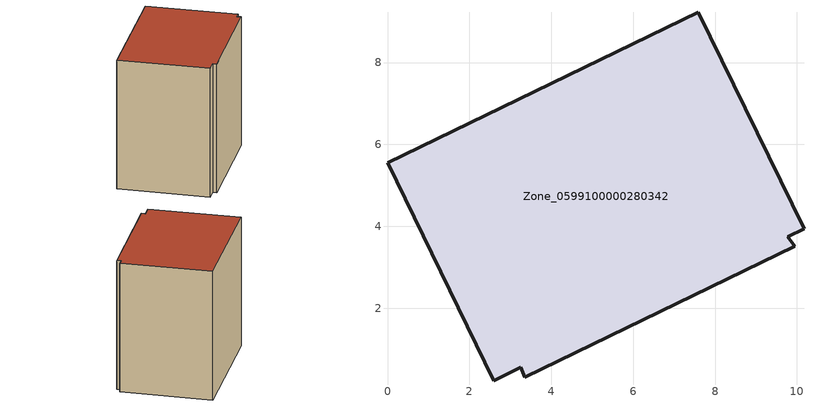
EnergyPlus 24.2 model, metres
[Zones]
Zone_0599100000280342
 floor ground (C_G): 0,5.55 7.59,9.23 10.17,3.94 9.77,3.75 9.95,3.51 3.35,0.31 3.26,0.56 2.6,0.23 z0
 wall outside (C_F): 7.59,9.23 0,5.55 2.6,0.23 3.26,0.56 3.35,0.31 9.95,3.51 9.77,3.75 10.17,3.94 7.59,9.23 z0:8.72
 roof outside (C_R): 9.77,3.75 10.17,3.94 7.59,9.23 0,5.55 2.6,0.23 3.26,0.56 3.35,0.31 9.95,3.51 z8.72
[BUILDING]
Pand.0599100000280342: North Axis=0; Terrain=City; Loads Convergence Tolerance Value=0.04; Temperature Convergence Tolerance Value=0.4; Solar Distribution=FullExterior; Maximum Number of Warmup Days=25; Minimum Number of Warmup Days=1
[Site:Location]
Rotterdam.The.Hague.AP_ZH_NLD Design_Conditions: Latitude=51.96; Longitude=4.45; Time Zone=1; Elevation=-4.5
[SITE:GROUNDTEMPERATURE:BUILDINGSURFACE]
18, 18, 18, 18, 18, 18, 18, 18, 18, 18, 18, 18
[MATERIAL] Thermal Absorptance=0.9; Solar Absorptance=0.7; Visible Absorptance=0.7
Name | Roughness | Thickness | Conductivity | Density | Specific Heat
G.TC.1946-1964 | MediumSmooth | 0.15 | 1 | 540 | 1210
F.TC.1946-1964 | Rough | 0.3 | 0.857143 | 1920 | 840
R.TC.1946-1964 | MediumRough | 0.2 | 0.235294 | 1500 | 1000
[CONSTRUCTION]
C_G: G.TC.1946-1964
C_F: F.TC.1946-1964
C_R: R.TC.1946-1964
[ZONE]
Zone_0599100000280342: Type=1; Multiplier=1; Ceiling Height=Autocalculate; Volume=Autocalculate; Floor Area=autocalculate; Part of Total Floor Area=Yes
[ZONEINFILTRATION:DESIGNFLOWRATE]
Infil_Zone_0599100000280342: Zone or ZoneList or Space or SpaceList=Zone_0599100000280342; Schedule=AlwaysOn; Design Flow Rate Calculation Method=Flow/Area; Flow Rate per Floor Area=0.003; Constant Term Coefficient=1; Temperature Term Coefficient=0; Velocity Term Coefficient=0; Velocity Squared Term Coefficient=0
[HVACTEMPLATE:ZONE:IDEALLOADSAIRSYSTEM]
Zone_0599100000280342: Maximum Heating Supply Air Temperature=50; Minimum Cooling Supply Air Temperature=13; Maximum Heating Supply Air Humidity Ratio=0.0156; Minimum Cooling Supply Air Humidity Ratio=0.0077; Heating Limit=NoLimit; Cooling Limit=NoLimit; Dehumidification Control Type=ConstantSensibleHeatRatio; Cooling Sensible Heat Ratio=0.7; Dehumidification Setpoint=60; Humidification Control Type=None; Humidification Setpoint=30; Outdoor Air Method=None; Outdoor Air Flow Rate per Person=0.00944; Outdoor Air Flow Rate per Zone Floor Area=0; Outdoor Air Flow Rate per Zone=0; Demand Controlled Ventilation Type=None; Outdoor Air Economizer Type=NoEconomizer; Heat Recovery Type=None; Sensible Heat Recovery Effectiveness=0.7; Latent Heat Recovery Effectiveness=0.65
[ZONECONTROL:THERMOSTAT]
ThermostatControl_Zone_0599100000280342: Zone or ZoneList=Zone_0599100000280342; Control Type Schedule=DualSetpointControlType; Control 1=Thermostat_Zone_0599100000280342; Temperature Difference Between Cutout And Setpoint=0
[THERMOSTATSETPOINT:DUALSETPOINT]
Thermostat_Zone_0599100000280342: Heating Setpoint Temperature Schedule=HeatingSetpoint_Zone_0599100000280342; Cooling Setpoint Temperature Schedule=CoolingSetpoint_Zone_0599100000280342
[SCHEDULE:COMPACT]
HeatingSetpoint_Zone_0599100000280342: Through: 12/31, For: AllDays, Until: 24:00, 21
CoolingSetpoint_Zone_0599100000280342: Through: 12/31, For: AllDays, Until: 24:00, 24
DualSetpointControlType: Through: 12/31, For: AllDays, Until: 24:00, 4
AlwaysOn: Through: 12/31, For: AllDays, Until: 24:00, 1
